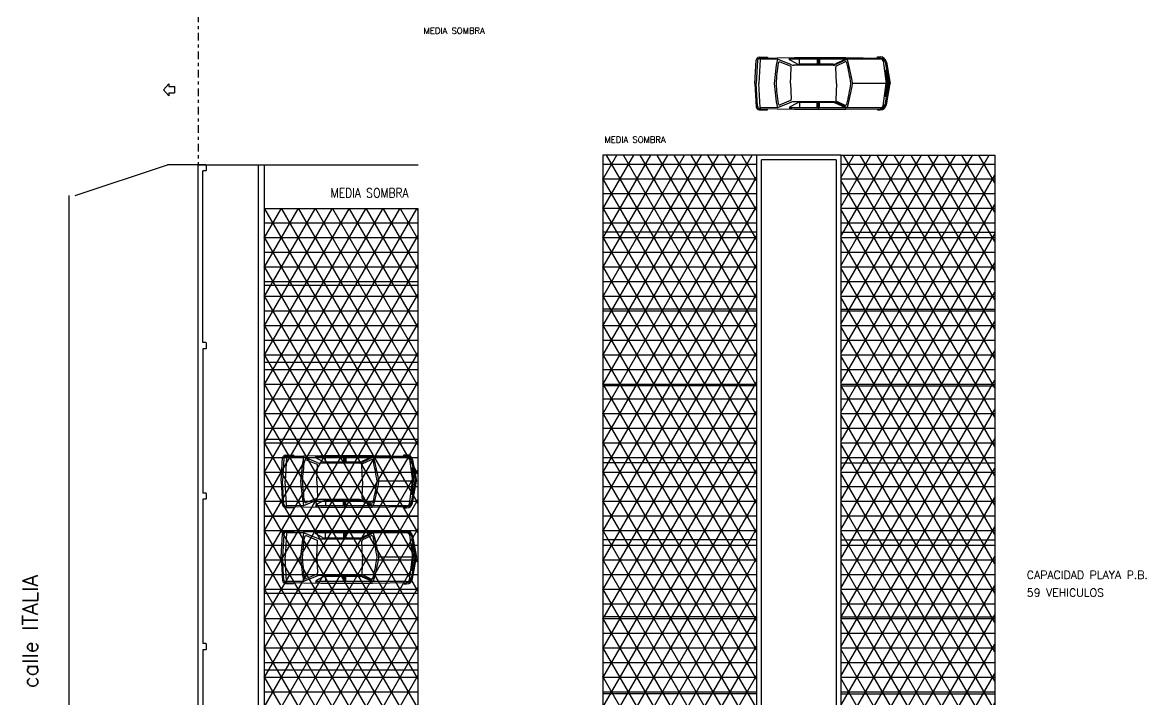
# Model space of a CAD drawing. Header units: metres. Extents: x 95 to 486, y 2972 to 3465.
# Drawn here: x 130.49 to 167.01, y 3382.09 to 3404.09 of the extents above; entities that cross this region are included whole.
import ezdxf

# ---------------------------------------------------------------- set-up
doc = ezdxf.new("R2010")
doc.units = ezdxf.units.M
doc.linetypes.add('DASHDOT2', pattern=[0.5, 0.25, -0.125, 0, -0.125])
for name, color, linetype in [('0_LINEAS-MEDIANERAS', 1, 'DASHDOT2'), ('0_MUROS', 7, 'Continuous'), ('A_MEDIASOMBRA', 5, 'Continuous'), ('E_EQUIPAMIENTO', 1, 'Continuous'), ('T_TEXTOS', 3, 'Continuous')]:
    doc.layers.add(name, color=color, linetype=linetype)
doc.styles.add('ROMANS', font='romans.shx', dxfattribs={"width": 0.8, "height": 0.15})
pattern_1 = [(0, (-301.03107, 2863.6978), (0, 0.47625), []), (60, (-301.03107, 2863.6978), (-0.4124446, 0.238125), []), (120, (-301.03107, 2863.6978), (-0.4124446, -0.238125), [])]

msp = doc.modelspace()

# ---------------------------------------------------------------- hatches: boundary and pattern name
at = {"layer": 'A_MEDIASOMBRA'}
h = msp.add_hatch(dxfattribs=at)
h.set_pattern_fill('NET3', color=256, scale=0.15, style=0)
h.set_pattern_definition(pattern_1)
h.paths.add_polyline_path([(154.3486, 3399.7745), (149.3486, 3399.7745), (149.3486, 3369.7745), (154.3486, 3369.7745)])
h.paths.add_polyline_path([(157.079, 3369.7745), (162.079, 3369.7745), (162.079, 3399.7745), (157.079, 3399.7745)])
h = msp.add_hatch(dxfattribs=at)
h.set_pattern_fill('NET3', color=256, scale=0.15, style=0)
h.set_pattern_definition(pattern_1)
edge = h.paths.add_edge_path()
edge.add_line((143.3486, 3398.0345), (138.3486, 3398.0345))
edge.add_line((138.3486, 3399.4645), (138.3486, 3365.5345))
edge.add_line((143.3486, 3365.5345), (143.3486, 3398.0345))
edge.add_line((143.3486, 3365.5345), (138.1486, 3365.5345))

# ---------------------------------------------------------------- linework, layer by layer
at = {"layer": '0_LINEAS-MEDIANERAS'}
msp.add_line((136.1986, 3457.1445), (136.1986, 3399.4645), dxfattribs=at)
at = {"layer": '0_MUROS', "color": 3}
for p, q in [((135.0716, 3401.8995), (135.2516, 3402.0945)), ((135.0716, 3401.8995), (135.2516, 3401.7045)), ((135.2516, 3402.0945), (135.2516, 3402.0045)), ((135.2516, 3402.0045), (135.4316, 3402.0045)), ((135.4316, 3402.0045), (135.4316, 3401.7945)), ((135.2516, 3401.7945), (135.2516, 3401.7045)), ((135.2516, 3401.7945), (135.4316, 3401.7945)), ((154.3486, 3369.7745), (154.3486, 3399.7745)), ((157.079, 3399.7745), (154.3486, 3399.7745)), ((157.079, 3399.7745), (157.079, 3369.7745)), ((154.4979, 3369.9245), (154.4993, 3399.6245)), ((156.929, 3399.6245), (154.4993, 3399.6245)), ((156.929, 3399.6245), (156.929, 3369.9245))]:
    msp.add_line(p, q, dxfattribs=at)
at = {"layer": '0_MUROS', "color": 1}
for p, q in [((154.3486, 3399.7745), (149.3486, 3399.7745)), ((157.079, 3399.7745), (162.079, 3399.7745)), ((136.4486, 3399.4645), (136.1986, 3399.4645)), ((136.1986, 3362.3645), (136.1986, 3399.4645)), ((136.4686, 3399.4445), (136.4486, 3399.4645)), ((136.4486, 3399.2645), (136.4686, 3399.2845)), ((136.4686, 3399.2845), (136.4686, 3399.4445)), ((136.4486, 3399.2645), (136.3486, 3399.2645)), ((136.3486, 3393.6845), (136.3486, 3399.2645)), ((143.3486, 3398.0345), (138.3486, 3398.0345)), ((154.3486, 3397.2745), (149.3486, 3397.2745)), ((157.0798, 3397.2745), (162.0798, 3397.2745)), ((143.3486, 3395.5345), (138.3486, 3395.5345)), ((154.3486, 3394.7745), (149.3486, 3394.7745)), ((157.079, 3394.7745), (162.079, 3394.7745)), ((136.4486, 3393.6845), (136.3486, 3393.6845)), ((136.4486, 3393.4845), (136.3486, 3393.4845)), ((136.3486, 3393.4845), (136.3486, 3388.7945)), ((136.4686, 3393.6645), (136.4486, 3393.6845)), ((136.4486, 3393.4845), (136.4686, 3393.5045)), ((136.4686, 3393.5045), (136.4686, 3393.6645)), ((143.3486, 3393.0345), (138.3486, 3393.0345)), ((154.3486, 3392.2745), (149.3486, 3392.2745)), ((157.079, 3392.2745), (162.079, 3392.2745)), ((143.3486, 3390.5345), (138.3486, 3390.5345)), ((154.3486, 3389.7745), (149.3486, 3389.7745)), ((157.079, 3389.7745), (162.079, 3389.7745)), ((136.4486, 3388.7945), (136.3486, 3388.7945)), ((136.4686, 3388.7745), (136.4486, 3388.7945)), ((136.4686, 3388.6145), (136.4686, 3388.7745)), ((136.4486, 3388.5945), (136.3486, 3388.5945)), ((136.3486, 3388.5945), (136.3486, 3383.9045)), ((136.4486, 3388.5945), (136.4686, 3388.6145)), ((143.3486, 3388.0345), (138.3486, 3388.0345)), ((154.3486, 3387.2745), (149.3486, 3387.2745)), ((157.079, 3387.2745), (162.079, 3387.2745)), ((143.3486, 3385.5345), (138.3486, 3385.5345)), ((154.3486, 3384.7745), (149.3486, 3384.7745)), ((157.079, 3384.7745), (162.079, 3384.7745)), ((136.4486, 3383.9045), (136.3486, 3383.9045)), ((136.4486, 3383.7045), (136.3486, 3383.7045)), ((136.3486, 3383.7045), (136.3486, 3379.5745)), ((136.4686, 3383.8845), (136.4486, 3383.9045)), ((136.4486, 3383.7045), (136.4686, 3383.7245)), ((136.4686, 3383.7245), (136.4686, 3383.8845)), ((143.3486, 3383.0345), (138.3486, 3383.0345)), ((143.0486, 3383.0345), (138.3486, 3383.0345)), ((154.3486, 3382.2745), (149.3486, 3382.2745)), ((157.079, 3382.2745), (162.079, 3382.2745))]:
    msp.add_line(p, q, dxfattribs=at)
at = {"layer": '0_MUROS', "color": 4}
for p, q in [((132.1986, 3398.4645), (135.1986, 3399.4645)), ((136.1986, 3399.4645), (135.1986, 3399.4645)), ((136.1986, 3399.4645), (143.3486, 3399.4645)), ((131.9986, 3398.4645), (131.9986, 3361.3845))]:
    msp.add_line(p, q, dxfattribs=at)
at = {"layer": '0_MUROS', "color": 2}
for p, q in [((136.1986, 3399.4645), (138.3486, 3399.4645)), ((138.1486, 3399.4645), (138.1486, 3365.5345)), ((138.3486, 3399.4645), (138.3486, 3365.5345))]:
    msp.add_line(p, q, dxfattribs=at)
at = {"layer": 'A_MEDIASOMBRA'}
for p, q in [((149.3486, 3399.7745), (149.3486, 3369.7745)), ((162.079, 3399.7745), (162.079, 3369.7745)), ((143.3486, 3365.5345), (143.3486, 3398.0345))]:
    msp.add_line(p, q, dxfattribs=at)
at = {"layer": 'E_EQUIPAMIENTO', "color": 2}
for p, q in [((154.4227, 3402.9566), (154.6916, 3402.9596)), ((154.451, 3402.921), (155.5744, 3402.9433)), ((154.4553, 3402.8862), (154.4549, 3402.921)), ((154.6916, 3402.9596), (154.6916, 3402.9262)), ((155.4166, 3402.9194), (155.5744, 3402.9433)), ((155.5744, 3402.9433), (157.2386, 3402.9433)), ((156.3515, 3402.9433), (156.3515, 3402.7274)), ((157.2386, 3402.9433), (158.3726, 3402.926)), ((157.2386, 3402.9433), (157.2386, 3402.8954)), ((158.2693, 3402.9644), (158.3611, 3402.9651)), ((158.2693, 3402.9276), (158.2693, 3402.9644)), ((158.3636, 3402.8954), (158.3641, 3402.9261)), ((154.2899, 3402.1037), (154.3323, 3402.8625)), ((154.3721, 3402.8455), (154.3298, 3402.1037)), ((154.4553, 3402.8862), (154.4132, 3402.1037)), ((155.017, 3402.8954), (154.4553, 3402.8862)), ((155.4765, 3402.71), (155.017, 3402.8954)), ((155.4399, 3402.6608), (155.1077, 3402.7962)), ((155.4166, 3402.8714), (155.4166, 3402.9194)), ((158.3636, 3402.8954), (155.4166, 3402.8954)), ((155.6355, 3402.7519), (155.4166, 3402.8714)), ((155.4486, 3402.1037), (155.471, 3402.6123)), ((156.8325, 3402.6954), (155.5513, 3402.6954)), ((155.7313, 3402.7274), (155.7313, 3402.8954)), ((156.8298, 3402.7274), (155.7313, 3402.7274)), ((156.3116, 3402.8954), (156.3116, 3402.7274)), ((156.3915, 3402.8954), (156.3915, 3402.7274)), ((157.2386, 3402.8954), (156.9087, 3402.7436)), ((156.9348, 3402.1037), (156.9123, 3402.6305)), ((157.2864, 3402.8954), (156.9206, 3402.7159)), ((156.9406, 3402.6777), (157.2041, 3402.8038)), ((158.4596, 3402.8345), (158.549, 3402.1037)), ((158.5137, 3402.8234), (158.4609, 3402.8234)), ((158.5175, 3402.8021), (158.6406, 3402.1037)), ((158.5594, 3402.8005), (158.6848, 3402.1037)), ((158.5659, 3402.5275), (158.4971, 3402.5275)), ((158.5329, 3402.5256), (158.5917, 3402.1037)), ((154.2899, 3402.1037), (154.3323, 3401.3448)), ((154.3721, 3401.3619), (154.3298, 3402.1037)), ((154.4553, 3401.3212), (154.4132, 3402.1037)), ((155.4486, 3402.1037), (155.471, 3401.5951)), ((156.9348, 3402.1037), (156.9123, 3401.5769)), ((158.549, 3402.1037), (157.461, 3402.1037)), ((158.4596, 3401.3729), (158.549, 3402.1037)), ((158.5175, 3401.4053), (158.6406, 3402.1037)), ((158.5329, 3401.6818), (158.5917, 3402.1037)), ((158.5594, 3401.4069), (158.6848, 3402.1037)), ((155.4765, 3401.4974), (155.017, 3401.312)), ((155.4399, 3401.5466), (155.1077, 3401.4112)), ((156.8325, 3401.5119), (155.5513, 3401.5119)), ((156.8298, 3401.48), (155.7313, 3401.48)), ((155.7313, 3401.48), (155.7313, 3401.312)), ((156.3116, 3401.312), (156.3116, 3401.48)), ((156.3515, 3401.264), (156.3515, 3401.48)), ((156.3915, 3401.312), (156.3915, 3401.48)), ((157.2386, 3401.312), (156.9087, 3401.4638)), ((157.2864, 3401.312), (156.9206, 3401.4915)), ((156.9406, 3401.5297), (157.2041, 3401.4036)), ((158.5659, 3401.6799), (158.4971, 3401.6799)), ((154.4227, 3401.2508), (154.6916, 3401.2478)), ((154.451, 3401.2864), (155.5744, 3401.264)), ((154.4553, 3401.3212), (154.4549, 3401.2864)), ((155.017, 3401.312), (154.4553, 3401.3212)), ((154.6916, 3401.2478), (154.6916, 3401.2812)), ((155.6355, 3401.4555), (155.4166, 3401.336)), ((155.4166, 3401.336), (155.4166, 3401.288)), ((158.3636, 3401.312), (155.4166, 3401.312)), ((155.4166, 3401.288), (155.5744, 3401.264)), ((155.5744, 3401.264), (157.2386, 3401.264)), ((157.2386, 3401.264), (157.2386, 3401.312)), ((157.2386, 3401.264), (158.3726, 3401.2814)), ((158.2693, 3401.2798), (158.2693, 3401.2429)), ((158.2693, 3401.2429), (158.3611, 3401.2423)), ((158.3636, 3401.312), (158.3641, 3401.2813)), ((158.5137, 3401.384), (158.4609, 3401.384)), ((138.8985, 3389.1751), (138.941, 3389.934)), ((138.9807, 3389.9169), (138.9385, 3389.1751)), ((139.0639, 3389.9577), (139.0218, 3389.1751)), ((139.0313, 3390.028), (139.3002, 3390.0311)), ((139.0597, 3389.9924), (140.1831, 3390.0148)), ((139.0639, 3389.9577), (139.0635, 3389.9925)), ((139.6257, 3389.9668), (139.0639, 3389.9577)), ((139.3002, 3390.0311), (139.3002, 3389.9977)), ((140.0851, 3389.7814), (139.6257, 3389.9668)), ((140.0485, 3389.7322), (139.7164, 3389.8676)), ((140.0252, 3389.9908), (140.1831, 3390.0148)), ((140.0252, 3389.9428), (140.0252, 3389.9908)), ((142.9722, 3389.9668), (140.0252, 3389.9668)), ((140.2441, 3389.8233), (140.0252, 3389.9428)), ((140.1831, 3390.0148), (141.8472, 3390.0148)), ((140.34, 3389.7989), (140.34, 3389.9668)), ((141.4385, 3389.7989), (140.34, 3389.7989)), ((140.9202, 3389.9668), (140.9202, 3389.7989)), ((140.9602, 3390.0148), (140.9602, 3389.7989)), ((141.0001, 3389.9668), (141.0001, 3389.7989)), ((141.8472, 3389.9668), (141.5173, 3389.8151)), ((141.8951, 3389.9668), (141.5292, 3389.7873)), ((141.5493, 3389.7492), (141.8128, 3389.8753)), ((141.8472, 3390.0148), (141.8472, 3389.9668)), ((141.8472, 3390.0148), (142.9813, 3389.9974)), ((142.8779, 3390.0359), (142.9698, 3390.0365)), ((142.8779, 3389.999), (142.8779, 3390.0359)), ((142.9722, 3389.9668), (142.9727, 3389.9976)), ((143.0682, 3389.9059), (143.1576, 3389.1751)), ((143.1224, 3389.8948), (143.0696, 3389.8948)), ((143.1261, 3389.8735), (143.2493, 3389.1751)), ((143.168, 3389.872), (143.2935, 3389.1751)), ((140.0572, 3389.1751), (140.0796, 3389.6837)), ((141.4411, 3389.7669), (140.16, 3389.7669)), ((141.5435, 3389.1751), (141.5209, 3389.7019)), ((143.1745, 3389.599), (143.1058, 3389.599)), ((143.1416, 3389.5971), (143.2004, 3389.1751)), ((138.8985, 3389.1751), (138.941, 3388.4163)), ((138.9807, 3388.4334), (138.9385, 3389.1751)), ((139.0639, 3388.3926), (139.0218, 3389.1751)), ((140.0572, 3389.1751), (140.0796, 3388.6666)), ((141.5435, 3389.1751), (141.5209, 3388.6484)), ((143.1576, 3389.1751), (142.0697, 3389.1751)), ((143.0682, 3388.4444), (143.1576, 3389.1751)), ((143.1261, 3388.4768), (143.2493, 3389.1751)), ((143.1416, 3388.7532), (143.2004, 3389.1751)), ((143.168, 3388.4783), (143.2935, 3389.1751)), ((143.1745, 3388.7513), (143.1058, 3388.7513)), ((139.0313, 3388.3223), (139.3002, 3388.3192)), ((139.0597, 3388.3579), (140.1831, 3388.3355)), ((139.0639, 3388.3926), (139.0635, 3388.3578)), ((139.6257, 3388.3835), (139.0639, 3388.3926)), ((139.3002, 3388.3192), (139.3002, 3388.3526)), ((140.0851, 3388.5689), (139.6257, 3388.3835)), ((140.0485, 3388.6181), (139.7164, 3388.4827)), ((140.2441, 3388.527), (140.0252, 3388.4075)), ((140.0252, 3388.4075), (140.0252, 3388.3595)), ((142.9722, 3388.3835), (140.0252, 3388.3835)), ((140.0252, 3388.3595), (140.1831, 3388.3355)), ((141.4411, 3388.5834), (140.16, 3388.5834)), ((140.1831, 3388.3355), (141.8472, 3388.3355)), ((141.4385, 3388.5514), (140.34, 3388.5514)), ((140.34, 3388.5514), (140.34, 3388.3835)), ((140.9202, 3388.3835), (140.9202, 3388.5514)), ((140.9602, 3388.3355), (140.9602, 3388.5514)), ((141.0001, 3388.3835), (141.0001, 3388.5514)), ((141.8472, 3388.3835), (141.5173, 3388.5352)), ((141.8951, 3388.3835), (141.5292, 3388.563)), ((141.5493, 3388.6011), (141.8128, 3388.475)), ((141.8472, 3388.3355), (141.8472, 3388.3835)), ((141.8472, 3388.3355), (142.9813, 3388.3529)), ((142.8779, 3388.3513), (142.8779, 3388.3144)), ((142.8779, 3388.3144), (142.9698, 3388.3138)), ((142.9722, 3388.3835), (142.9727, 3388.3527)), ((143.1224, 3388.4554), (143.0696, 3388.4554)), ((138.8985, 3386.7068), (138.941, 3387.4656)), ((138.9807, 3387.4485), (138.9385, 3386.7068)), ((139.0639, 3387.4893), (139.0218, 3386.7068)), ((139.0313, 3387.5597), (139.3002, 3387.5627)), ((139.0597, 3387.524), (140.1831, 3387.5464)), ((139.0639, 3387.4893), (139.0635, 3387.5241)), ((139.6257, 3387.4984), (139.0639, 3387.4893)), ((139.3002, 3387.5627), (139.3002, 3387.5293)), ((140.0851, 3387.3131), (139.6257, 3387.4984)), ((140.0485, 3387.2638), (139.7164, 3387.3993)), ((140.0252, 3387.5224), (140.1831, 3387.5464)), ((140.0252, 3387.4744), (140.0252, 3387.5224)), ((142.9722, 3387.4984), (140.0252, 3387.4984)), ((140.2441, 3387.355), (140.0252, 3387.4744)), ((141.4411, 3387.2985), (140.16, 3387.2985)), ((140.1831, 3387.5464), (141.8472, 3387.5464)), ((140.34, 3387.3305), (140.34, 3387.4984)), ((141.4385, 3387.3305), (140.34, 3387.3305)), ((140.9202, 3387.4984), (140.9202, 3387.3305)), ((140.9602, 3387.5464), (140.9602, 3387.3305)), ((141.0001, 3387.4984), (141.0001, 3387.3305)), ((141.8472, 3387.4984), (141.5173, 3387.3467)), ((141.5435, 3386.7068), (141.5209, 3387.2335)), ((141.8951, 3387.4984), (141.5292, 3387.319)), ((141.5493, 3387.2808), (141.8128, 3387.4069)), ((141.8472, 3387.5464), (142.9813, 3387.5291)), ((141.8472, 3387.5464), (141.8472, 3387.4984)), ((142.8779, 3387.5675), (142.9698, 3387.5682)), ((142.8779, 3387.5306), (142.8779, 3387.5675)), ((142.9722, 3387.4984), (142.9727, 3387.5292)), ((143.0682, 3387.4375), (143.1576, 3386.7068)), ((143.1224, 3387.4265), (143.0696, 3387.4265)), ((143.1261, 3387.4051), (143.2493, 3386.7068)), ((143.168, 3387.4036), (143.2935, 3386.7068)), ((140.0572, 3386.7068), (140.0796, 3387.2153)), ((143.1745, 3387.1306), (143.1058, 3387.1306)), ((143.1416, 3387.1287), (143.2004, 3386.7068)), ((138.8985, 3386.7068), (138.941, 3385.9479)), ((138.9807, 3385.965), (138.9385, 3386.7068)), ((139.0639, 3385.9242), (139.0218, 3386.7068)), ((140.0572, 3386.7068), (140.0796, 3386.1982)), ((141.5435, 3386.7068), (141.5209, 3386.18)), ((143.1576, 3386.7068), (142.0697, 3386.7068)), ((143.0682, 3385.976), (143.1576, 3386.7068)), ((143.1261, 3386.0084), (143.2493, 3386.7068)), ((143.1416, 3386.2848), (143.2004, 3386.7068)), ((143.168, 3386.0099), (143.2935, 3386.7068)), ((140.0485, 3386.1497), (139.7164, 3386.0143)), ((141.5493, 3386.1327), (141.8128, 3386.0066)), ((143.1745, 3386.2829), (143.1058, 3386.2829)), ((139.0313, 3385.8539), (139.3002, 3385.8508)), ((139.0597, 3385.8895), (140.1831, 3385.8671)), ((139.0639, 3385.9242), (139.0635, 3385.8895)), ((139.6257, 3385.9151), (139.0639, 3385.9242)), ((139.3002, 3385.8508), (139.3002, 3385.8842)), ((140.0851, 3386.1005), (139.6257, 3385.9151)), ((140.2441, 3386.0586), (140.0252, 3385.9391)), ((140.0252, 3385.9391), (140.0252, 3385.8911)), ((142.9722, 3385.9151), (140.0252, 3385.9151)), ((140.0252, 3385.8911), (140.1831, 3385.8671)), ((141.4411, 3386.115), (140.16, 3386.115)), ((140.1831, 3385.8671), (141.8472, 3385.8671)), ((141.4385, 3386.083), (140.34, 3386.083)), ((140.34, 3386.083), (140.34, 3385.9151)), ((140.9202, 3385.9151), (140.9202, 3386.083)), ((140.9602, 3385.8671), (140.9602, 3386.083)), ((141.0001, 3385.9151), (141.0001, 3386.083)), ((141.8472, 3385.9151), (141.5173, 3386.0668)), ((141.8951, 3385.9151), (141.5292, 3386.0946)), ((141.8472, 3385.8671), (141.8472, 3385.9151)), ((141.8472, 3385.8671), (142.9813, 3385.8845)), ((142.8779, 3385.8829), (142.8779, 3385.846)), ((142.8779, 3385.846), (142.9698, 3385.8454)), ((142.9722, 3385.9151), (142.9727, 3385.8844)), ((143.1224, 3385.9871), (143.0696, 3385.9871))]:
    msp.add_line(p, q, dxfattribs=at)
for centre, radius, start, end in [((154.4321, 3402.857), 0.1, 95.43875, 176.83922), ((154.452, 3402.841), 0.08, 90.67554, 176.78088), ((158.3625, 3402.7651), 0.2, 10.2066, 90.39407), ((158.3698, 3402.776), 0.15, 10.00075, 89.12282), ((161.399, 3401.6952), 6.4938, 169.34993, 176.39375), ((161.4498, 3401.7839), 6.4837, 171.32982, 177.17257), ((155.0889, 3402.7499), 0.05, 67.81889, 166.85119), ((155.421, 3402.6145), 0.05, 357.47574, 67.81889), ((155.5513, 3402.8954), 0.2, 248.02478, 270), ((155.7313, 3402.9274), 0.2, 241.37178, 270), ((156.8298, 3402.9274), 0.2, 270, 293.21389), ((156.8325, 3402.8954), 0.2, 270, 296.13061), ((156.9622, 3402.6326), 0.05, 115.57641, 182.45223), ((157.2257, 3402.7587), 0.05, 16.19912, 115.57641), ((150.8092, 3401.1534), 6.6643, 8.19807, 14.06242), ((150.8384, 3401.058), 6.7047, 8.97237, 15.90451), ((158.3636, 3402.7954), 0.1, 6.97596, 90), ((161.399, 3402.5122), 6.4938, 183.60625, 190.65007), ((161.4498, 3402.4235), 6.4837, 182.82743, 188.67018), ((150.8092, 3403.054), 6.6643, 345.93758, 351.80193), ((150.8384, 3403.1493), 6.7047, 344.09549, 351.02763), ((155.421, 3401.5929), 0.05, 292.18111, 2.52426), ((155.5513, 3401.3119), 0.2, 90, 111.97522), ((155.7313, 3401.28), 0.2, 90, 118.62822), ((156.8298, 3401.28), 0.2, 66.78611, 90), ((156.8325, 3401.3119), 0.2, 63.86939, 90), ((156.9622, 3401.5748), 0.05, 177.54777, 244.42359), ((154.4321, 3401.3504), 0.1, 183.16078, 264.56125), ((154.452, 3401.3664), 0.08, 183.21912, 269.32446), ((155.0889, 3401.4575), 0.05, 193.14881, 292.18111), ((157.2257, 3401.4487), 0.05, 244.42359, 343.80088), ((158.3625, 3401.4423), 0.2, 269.60593, 349.7934), ((158.3636, 3401.412), 0.1, 270, 353.02404), ((158.3698, 3401.4314), 0.15, 270.87718, 349.99925), ((139.0408, 3389.9285), 0.1, 95.43875, 176.83922), ((139.0606, 3389.9124), 0.08, 90.67554, 176.78088), ((146.0077, 3388.7667), 6.4938, 169.34993, 176.39375), ((146.0585, 3388.8553), 6.4837, 171.32982, 177.17257), ((139.6975, 3389.8213), 0.05, 67.81889, 166.85119), ((140.16, 3389.9669), 0.2, 248.02478, 270), ((140.34, 3389.9989), 0.2, 241.37178, 270), ((141.4385, 3389.9989), 0.2, 270, 293.21389), ((141.4411, 3389.9669), 0.2, 270, 296.13061), ((141.8344, 3389.8302), 0.05, 16.19912, 115.57641), ((135.4178, 3388.2249), 6.6643, 8.19807, 14.06242), ((135.447, 3388.1295), 6.7047, 8.97237, 15.90451), ((142.9712, 3389.8365), 0.2, 10.2066, 90.39407), ((142.9722, 3389.8668), 0.1, 6.97596, 90), ((142.9784, 3389.8475), 0.15, 10.00075, 89.12282), ((140.0297, 3389.6859), 0.05, 357.47574, 67.81889), ((141.5709, 3389.7041), 0.05, 115.57641, 182.45223), ((146.0077, 3389.5836), 6.4938, 183.60625, 190.65007), ((146.0585, 3389.495), 6.4837, 182.82743, 188.67018), ((135.4178, 3390.1254), 6.6643, 345.93758, 351.80193), ((135.447, 3390.2208), 6.7047, 344.09549, 351.02763), ((139.0408, 3388.4218), 0.1, 183.16078, 264.56125), ((139.0606, 3388.4379), 0.08, 183.21912, 269.32446), ((139.6975, 3388.529), 0.05, 193.14881, 292.18111), ((140.0297, 3388.6644), 0.05, 292.18111, 2.52426), ((140.16, 3388.3834), 0.2, 90, 111.97522), ((140.34, 3388.3514), 0.2, 90, 118.62822), ((141.4385, 3388.3514), 0.2, 66.78611, 90), ((141.4411, 3388.3834), 0.2, 63.86939, 90), ((141.5709, 3388.6462), 0.05, 177.54777, 244.42359), ((141.8344, 3388.5201), 0.05, 244.42359, 343.80088), ((142.9712, 3388.5138), 0.2, 269.60593, 349.7934), ((142.9722, 3388.4835), 0.1, 270, 353.02404), ((142.9784, 3388.5028), 0.15, 270.87718, 349.99925), ((139.0408, 3387.4601), 0.1, 95.43875, 176.83922), ((139.0606, 3387.444), 0.08, 90.67554, 176.78088), ((146.0077, 3386.2983), 6.4938, 169.34993, 176.39375), ((146.0585, 3386.3869), 6.4837, 171.32982, 177.17257), ((139.6975, 3387.353), 0.05, 67.81889, 166.85119), ((140.0297, 3387.2175), 0.05, 357.47574, 67.81889), ((140.16, 3387.4985), 0.2, 248.02478, 270), ((140.34, 3387.5305), 0.2, 241.37178, 270), ((141.4385, 3387.5305), 0.2, 270, 293.21389), ((141.4411, 3387.4985), 0.2, 270, 296.13061), ((141.5709, 3387.2357), 0.05, 115.57641, 182.45223), ((141.8344, 3387.3618), 0.05, 16.19912, 115.57641), ((135.4178, 3385.7565), 6.6643, 8.19807, 14.06242), ((135.447, 3385.6611), 6.7047, 8.97237, 15.90451), ((142.9712, 3387.3682), 0.2, 10.2066, 90.39407), ((142.9722, 3387.3984), 0.1, 6.97596, 90), ((142.9784, 3387.3791), 0.15, 10.00075, 89.12282), ((146.0077, 3387.1152), 6.4938, 183.60625, 190.65007), ((146.0585, 3387.0266), 6.4837, 182.82743, 188.67018), ((135.4178, 3387.6571), 6.6643, 345.93758, 351.80193), ((135.447, 3387.7524), 6.7047, 344.09549, 351.02763), ((140.0297, 3386.196), 0.05, 292.18111, 2.52426), ((141.5709, 3386.1778), 0.05, 177.54777, 244.42359), ((139.0408, 3385.9534), 0.1, 183.16078, 264.56125), ((139.0606, 3385.9695), 0.08, 183.21912, 269.32446), ((139.6975, 3386.0606), 0.05, 193.14881, 292.18111), ((140.16, 3385.915), 0.2, 90, 111.97522), ((140.34, 3385.883), 0.2, 90, 118.62822), ((141.4385, 3385.883), 0.2, 66.78611, 90), ((141.4411, 3385.915), 0.2, 63.86939, 90), ((141.8344, 3386.0517), 0.05, 244.42359, 343.80088), ((142.9712, 3386.0454), 0.2, 269.60593, 349.7934), ((142.9722, 3386.0151), 0.1, 270, 353.02404), ((142.9784, 3386.0345), 0.15, 270.87718, 349.99925)]:
    msp.add_arc(centre, radius, start, end, dxfattribs=at)

# ---------------------------------------------------------------- texts
at = {"color": 3, "style": 'ROMANS'}
msp.add_text('calle ITALIA', height=0.5, rotation=90, dxfattribs=at).set_placement((130.9913, 3382.4531))
at = {"layer": 'T_TEXTOS', "style": 'ROMANS'}
for s, height, p in [('MEDIA SOMBRA', 0.2, (143.5235, 3403.7165)), ('MEDIA SOMBRA', 0.2, (149.4007, 3400.1754)), ('CAPACIDAD PLAYA P.B.', 0.26, (163.1223, 3386.0041)), ('59 VEHICULOS', 0.26, (163.1223, 3385.4275))]:
    msp.add_text(s, height=height, dxfattribs=at).set_placement(p)
at = {"layer": 'T_TEXTOS', "style": 'ROMANS', "width": 0.85}
msp.add_text('MEDIA SOMBRA', height=0.3, dxfattribs=at).set_placement((140.5028, 3398.3967))

doc.saveas('drawing.dxf')
